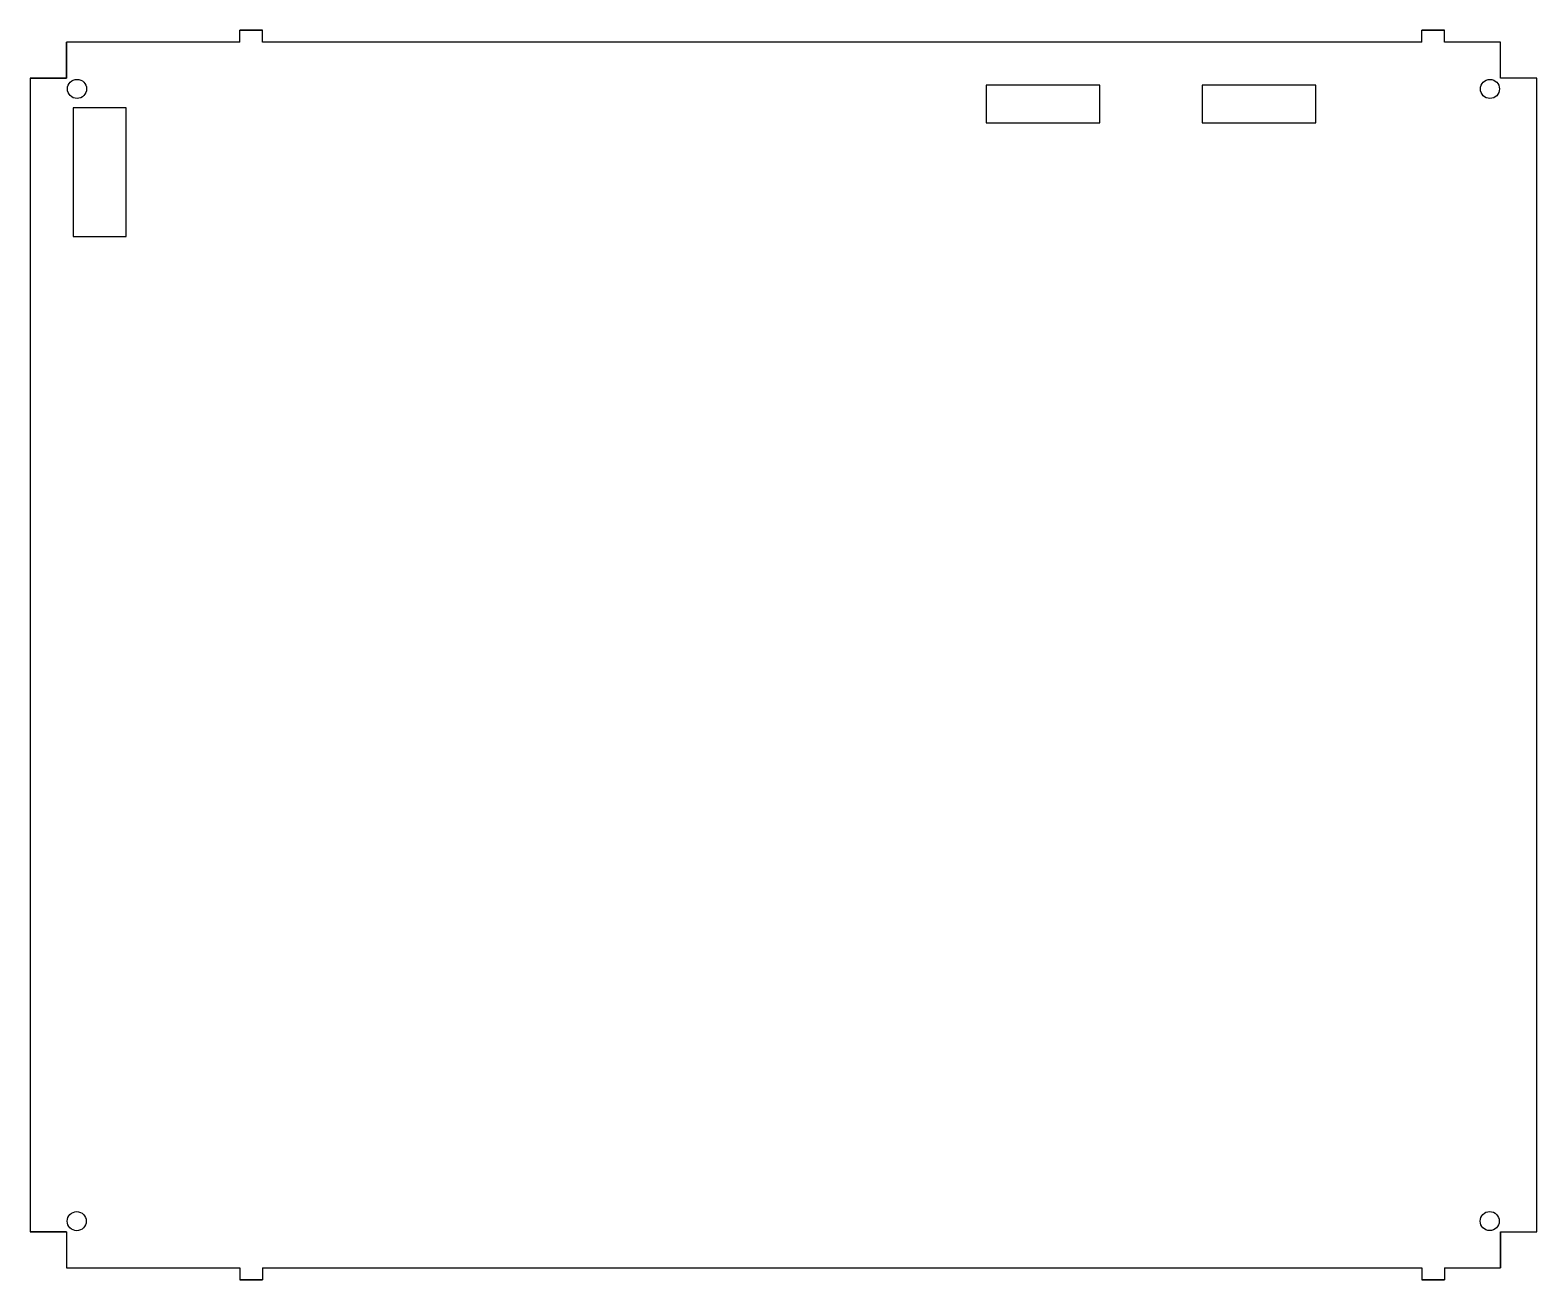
# Model space of a CAD drawing. Header units: millimetres. Extents: x 17 to 269, y -225 to -16.
import ezdxf

# ---------------------------------------------------------------- set-up
doc = ezdxf.new("R2010")
doc.units = ezdxf.units.MM
doc.layers.add('Unfold001', color=7, linetype='CONTINUOUS')

msp = doc.modelspace()

# ---------------------------------------------------------------- linework, layer by layer
at = {"layer": 'Unfold001'}
for p, q in [((52.07, -17.55, 5.8), (22.98, -17.55, 5.8)), ((22.98, -17.55, 5.8), (22.98, -23.62, 5.8)), ((52.07, -17.55, 5), (22.98, -17.55, 5)), ((22.98, -17.55, 5), (22.98, -17.55, 5.8)), ((52.07, -17.55, 5.8), (22.98, -17.55, 5.8)), ((22.98, -23.62, 5), (22.98, -17.55, 5)), ((52.07, -17.55, 5), (22.98, -17.55, 5)), ((22.98, -23.62, 5), (22.98, -17.55, 5)), ((22.98, -17.55, 5.8), (22.98, -23.62, 5.8)), ((22.98, -17.55, 5), (22.98, -17.55, 5.8)), ((52.07, -15.55, 5.8), (55.88, -15.55, 5.8)), ((52.07, -17.55, 5.8), (52.07, -15.55, 5.8)), ((52.07, -15.55, 5), (52.07, -15.55, 5.8)), ((52.07, -15.55, 5.8), (55.88, -15.55, 5.8)), ((55.88, -15.55, 5), (52.07, -15.55, 5)), ((52.07, -17.55, 5), (52.07, -15.55, 5)), ((52.07, -17.55, 5.8), (52.07, -15.55, 5.8)), ((52.07, -15.55, 5), (52.07, -15.55, 5.8)), ((52.07, -17.55, 5), (52.07, -15.55, 5)), ((55.88, -15.55, 5), (52.07, -15.55, 5)), ((52.07, -17.55, 5), (52.07, -17.55, 5.8)), ((52.07, -17.55, 5), (52.07, -17.55, 5.8)), ((55.88, -17.55, 5.8), (55.88, -15.55, 5.8)), ((55.88, -17.55, 5.8), (55.88, -15.55, 5.8)), ((55.88, -17.55, 5), (55.88, -15.55, 5)), ((55.88, -15.55, 5.8), (55.88, -15.55, 5)), ((55.88, -15.55, 5.8), (55.88, -15.55, 5)), ((55.88, -17.55, 5), (55.88, -15.55, 5)), ((250.19, -17.55, 5.8), (55.88, -17.55, 5.8)), ((250.19, -17.55, 5), (55.88, -17.55, 5)), ((55.88, -17.55, 5.8), (55.88, -17.55, 5)), ((250.19, -17.55, 5.8), (55.88, -17.55, 5.8)), ((55.88, -17.55, 5.8), (55.88, -17.55, 5)), ((250.19, -17.55, 5), (55.88, -17.55, 5)), ((250.19, -15.55, 5.8), (254, -15.55, 5.8)), ((250.19, -17.55, 5.8), (250.19, -15.55, 5.8)), ((250.19, -15.55, 5.8), (254, -15.55, 5.8)), ((254, -15.55, 5), (250.19, -15.55, 5)), ((250.19, -15.55, 5), (250.19, -15.55, 5.8)), ((250.19, -17.55, 5), (250.19, -15.55, 5)), ((250.19, -17.55, 5.8), (250.19, -15.55, 5.8)), ((250.19, -15.55, 5), (250.19, -15.55, 5.8)), ((250.19, -17.55, 5), (250.19, -15.55, 5)), ((254, -15.55, 5), (250.19, -15.55, 5)), ((250.19, -17.55, 5), (250.19, -17.55, 5.8)), ((250.19, -17.55, 5), (250.19, -17.55, 5.8)), ((254, -17.55, 5.8), (254, -15.55, 5.8)), ((254, -17.55, 5.8), (254, -15.55, 5.8)), ((254, -17.55, 5), (254, -15.55, 5)), ((254, -15.55, 5.8), (254, -15.55, 5)), ((254, -15.55, 5.8), (254, -15.55, 5)), ((254, -17.55, 5), (254, -15.55, 5)), ((263.4, -17.55, 5.8), (254, -17.55, 5.8)), ((263.4, -17.55, 5), (254, -17.55, 5)), ((254, -17.55, 5.8), (254, -17.55, 5)), ((263.4, -17.55, 5.8), (254, -17.55, 5.8)), ((254, -17.55, 5.8), (254, -17.55, 5)), ((263.4, -17.55, 5), (254, -17.55, 5)), ((263.4, -23.62, 5.8), (263.4, -17.55, 5.8)), ((263.4, -17.55, 5), (263.4, -17.55, 5.8)), ((263.4, -23.62, 5), (263.4, -17.55, 5)), ((263.4, -23.62, 5), (263.4, -17.55, 5)), ((263.4, -17.55, 5), (263.4, -17.55, 5.8)), ((263.4, -23.62, 5.8), (263.4, -17.55, 5.8)), ((16.91, -23.62, 5), (16.91, -23.62, 5.8)), ((16.91, -23.62, 5), (16.91, -217.04, 5)), ((16.91, -23.62, 5.8), (16.91, -217.04, 5.8)), ((16.91, -23.62, 5.8), (16.91, -217.04, 5.8)), ((22.98, -23.62, 5.8), (16.91, -23.62, 5.8)), ((22.98, -23.62, 5.8), (16.91, -23.62, 5.8)), ((16.91, -23.62, 5), (22.98, -23.62, 5)), ((16.91, -23.62, 5), (16.91, -23.62, 5.8)), ((16.91, -23.62, 5), (22.98, -23.62, 5)), ((16.91, -23.62, 5), (16.91, -217.04, 5)), ((22.98, -23.62, 5), (22.98, -23.62, 5.8)), ((22.98, -23.62, 5), (22.98, -23.62, 5.8)), ((177.16, -24.77, 5.8), (177.16, -31.11, 5.8)), ((196.21, -24.77, 5.8), (177.16, -24.77, 5.8)), ((177.16, -24.77, 5), (177.16, -24.77, 5.8)), ((177.16, -24.77, 5), (177.16, -31.11, 5)), ((177.16, -24.77, 5.8), (177.16, -31.11, 5.8)), ((177.16, -24.77, 5), (177.16, -24.77, 5.8)), ((196.21, -24.77, 5), (177.16, -24.77, 5)), ((196.21, -24.77, 5.8), (177.16, -24.77, 5.8)), ((177.16, -24.77, 5), (177.16, -31.11, 5)), ((196.21, -24.77, 5), (177.16, -24.77, 5)), ((196.21, -31.11, 5.8), (196.21, -24.77, 5.8)), ((196.21, -24.77, 5), (196.21, -24.77, 5.8)), ((196.21, -31.11, 5), (196.21, -24.77, 5)), ((196.21, -31.11, 5.8), (196.21, -24.77, 5.8)), ((196.21, -24.77, 5), (196.21, -24.77, 5.8)), ((196.21, -31.11, 5), (196.21, -24.77, 5)), ((213.36, -24.77, 5.8), (213.36, -31.11, 5.8)), ((232.41, -24.77, 5.8), (213.36, -24.77, 5.8)), ((213.36, -24.77, 5), (213.36, -24.77, 5.8)), ((213.36, -24.77, 5), (213.36, -31.11, 5)), ((213.36, -24.77, 5.8), (213.36, -31.11, 5.8)), ((213.36, -24.77, 5), (213.36, -24.77, 5.8)), ((232.41, -24.77, 5), (213.36, -24.77, 5)), ((232.41, -24.77, 5.8), (213.36, -24.77, 5.8)), ((213.36, -24.77, 5), (213.36, -31.11, 5)), ((232.41, -24.77, 5), (213.36, -24.77, 5)), ((232.41, -31.11, 5.8), (232.41, -24.77, 5.8)), ((232.41, -24.77, 5), (232.41, -24.77, 5.8)), ((232.41, -31.11, 5), (232.41, -24.77, 5)), ((232.41, -31.11, 5.8), (232.41, -24.77, 5.8)), ((232.41, -24.77, 5), (232.41, -24.77, 5.8)), ((232.41, -31.11, 5), (232.41, -24.77, 5)), ((269.47, -23.62, 5.8), (263.4, -23.62, 5.8)), ((269.47, -23.62, 5), (263.4, -23.62, 5)), ((263.4, -23.62, 5), (263.4, -23.62, 5.8)), ((269.47, -23.62, 5.8), (263.4, -23.62, 5.8)), ((269.47, -23.62, 5), (263.4, -23.62, 5)), ((263.4, -23.62, 5), (263.4, -23.62, 5.8)), ((269.47, -217.04, 5.8), (269.47, -23.62, 5.8)), ((269.47, -23.62, 5), (269.47, -23.62, 5.8)), ((269.47, -217.04, 5), (269.47, -23.62, 5)), ((269.47, -217.04, 5.8), (269.47, -23.62, 5.8)), ((269.47, -23.62, 5), (269.47, -23.62, 5.8)), ((269.47, -217.04, 5), (269.47, -23.62, 5)), ((26.36, -25.4, 5), (26.36, -25.4, 5.8)), ((26.36, -25.4, 5), (26.36, -25.4, 5.8)), ((263.21, -25.41, 5), (263.21, -25.41, 5.8)), ((263.21, -25.41, 5), (263.21, -25.41, 5.8)), ((24.13, -28.57, 5.8), (24.13, -50.16, 5.8)), ((33.02, -28.57, 5.8), (24.13, -28.57, 5.8)), ((24.13, -28.57, 5), (24.13, -28.57, 5.8)), ((24.13, -28.57, 5), (24.13, -50.16, 5)), ((24.13, -28.57, 5.8), (24.13, -50.16, 5.8)), ((24.13, -28.57, 5), (24.13, -28.57, 5.8)), ((33.02, -28.57, 5), (24.13, -28.57, 5)), ((33.02, -28.57, 5.8), (24.13, -28.57, 5.8)), ((24.13, -28.57, 5), (24.13, -50.16, 5)), ((33.02, -28.57, 5), (24.13, -28.57, 5)), ((33.02, -50.16, 5.8), (33.02, -28.57, 5.8)), ((33.02, -28.57, 5), (33.02, -28.57, 5.8)), ((33.02, -50.16, 5), (33.02, -28.57, 5)), ((33.02, -50.16, 5.8), (33.02, -28.57, 5.8)), ((33.02, -28.57, 5), (33.02, -28.57, 5.8)), ((33.02, -50.16, 5), (33.02, -28.57, 5)), ((177.16, -31.11, 5.8), (196.21, -31.11, 5.8)), ((177.16, -31.11, 5), (177.16, -31.11, 5.8)), ((177.16, -31.11, 5), (177.16, -31.11, 5.8)), ((177.16, -31.11, 5), (196.21, -31.11, 5)), ((177.16, -31.11, 5.8), (196.21, -31.11, 5.8)), ((177.16, -31.11, 5), (196.21, -31.11, 5)), ((196.21, -31.11, 5), (196.21, -31.11, 5.8)), ((196.21, -31.11, 5), (196.21, -31.11, 5.8)), ((213.36, -31.11, 5.8), (232.41, -31.11, 5.8)), ((213.36, -31.11, 5), (213.36, -31.11, 5.8)), ((213.36, -31.11, 5), (213.36, -31.11, 5.8)), ((213.36, -31.11, 5), (232.41, -31.11, 5)), ((213.36, -31.11, 5.8), (232.41, -31.11, 5.8)), ((213.36, -31.11, 5), (232.41, -31.11, 5)), ((232.41, -31.11, 5), (232.41, -31.11, 5.8)), ((232.41, -31.11, 5), (232.41, -31.11, 5.8)), ((24.13, -50.16, 5.8), (33.02, -50.16, 5.8)), ((24.13, -50.16, 5), (24.13, -50.16, 5.8)), ((24.13, -50.16, 5), (24.13, -50.16, 5.8)), ((24.13, -50.16, 5), (33.02, -50.16, 5)), ((24.13, -50.16, 5.8), (33.02, -50.16, 5.8)), ((24.13, -50.16, 5), (33.02, -50.16, 5)), ((33.02, -50.16, 5), (33.02, -50.16, 5.8)), ((33.02, -50.16, 5), (33.02, -50.16, 5.8)), ((16.91, -217.04, 5), (16.91, -217.04, 5.8)), ((16.91, -217.04, 5.8), (22.98, -217.04, 5.8)), ((22.98, -217.04, 5), (16.91, -217.04, 5)), ((22.98, -217.04, 5), (16.91, -217.04, 5)), ((16.91, -217.04, 5.8), (22.98, -217.04, 5.8)), ((16.91, -217.04, 5), (16.91, -217.04, 5.8)), ((22.98, -217.04, 5.8), (22.98, -223.12, 5.8)), ((22.98, -217.04, 5), (22.98, -223.12, 5)), ((22.98, -217.04, 5), (22.98, -217.04, 5.8)), ((22.98, -217.04, 5), (22.98, -217.04, 5.8)), ((22.98, -217.04, 5), (22.98, -223.12, 5)), ((22.98, -217.04, 5.8), (22.98, -223.12, 5.8)), ((26.32, -215.27, 5), (26.32, -215.27, 5.8)), ((26.32, -215.27, 5), (26.32, -215.27, 5.8)), ((263.17, -215.26, 5), (263.17, -215.26, 5.8)), ((263.17, -215.26, 5), (263.17, -215.26, 5.8)), ((263.4, -223.12, 5.8), (263.4, -217.04, 5.8)), ((263.4, -217.04, 5.8), (269.47, -217.04, 5.8)), ((263.4, -217.04, 5), (269.47, -217.04, 5)), ((263.4, -217.04, 5), (263.4, -223.12, 5)), ((263.4, -217.04, 5), (263.4, -217.04, 5.8)), ((263.4, -217.04, 5), (269.47, -217.04, 5)), ((263.4, -217.04, 5.8), (269.47, -217.04, 5.8)), ((263.4, -217.04, 5), (263.4, -223.12, 5)), ((263.4, -217.04, 5), (263.4, -217.04, 5.8)), ((263.4, -223.12, 5.8), (263.4, -217.04, 5.8)), ((269.47, -217.04, 5), (269.47, -217.04, 5.8)), ((269.47, -217.04, 5), (269.47, -217.04, 5.8)), ((22.98, -223.12, 5.8), (52.07, -223.12, 5.8)), ((22.98, -223.12, 5), (52.07, -223.12, 5)), ((22.98, -223.12, 5.8), (52.07, -223.12, 5.8)), ((22.98, -223.12, 5), (22.98, -223.12, 5.8)), ((22.98, -223.12, 5), (52.07, -223.12, 5)), ((22.98, -223.12, 5), (22.98, -223.12, 5.8)), ((52.07, -223.12, 5.8), (52.07, -225.12, 5.8)), ((52.07, -223.12, 5.8), (52.07, -223.12, 5)), ((52.07, -223.12, 5.8), (52.07, -225.12, 5.8)), ((52.07, -223.12, 5), (52.07, -225.12, 5)), ((52.07, -223.12, 5.8), (52.07, -223.12, 5)), ((52.07, -223.12, 5), (52.07, -225.12, 5)), ((55.88, -223.12, 5.8), (55.88, -225.12, 5.8)), ((55.88, -223.12, 5.8), (250.19, -223.12, 5.8)), ((55.88, -223.12, 5), (55.88, -225.12, 5)), ((55.88, -223.12, 5.8), (55.88, -225.12, 5.8)), ((55.88, -223.12, 5), (55.88, -223.12, 5.8)), ((55.88, -223.12, 5), (250.19, -223.12, 5)), ((55.88, -223.12, 5.8), (250.19, -223.12, 5.8)), ((55.88, -223.12, 5), (55.88, -223.12, 5.8)), ((55.88, -223.12, 5), (250.19, -223.12, 5)), ((55.88, -223.12, 5), (55.88, -225.12, 5)), ((250.19, -223.12, 5.8), (250.19, -225.12, 5.8)), ((250.19, -223.12, 5.8), (250.19, -223.12, 5)), ((250.19, -223.12, 5.8), (250.19, -225.12, 5.8)), ((250.19, -223.12, 5), (250.19, -225.12, 5)), ((250.19, -223.12, 5.8), (250.19, -223.12, 5)), ((250.19, -223.12, 5), (250.19, -225.12, 5)), ((254, -223.12, 5.8), (254, -225.12, 5.8)), ((254, -223.12, 5.8), (263.4, -223.12, 5.8)), ((254, -223.12, 5), (254, -225.12, 5)), ((254, -223.12, 5.8), (254, -225.12, 5.8)), ((254, -223.12, 5), (254, -223.12, 5.8)), ((254, -223.12, 5), (263.4, -223.12, 5)), ((254, -223.12, 5.8), (263.4, -223.12, 5.8)), ((254, -223.12, 5), (254, -223.12, 5.8)), ((254, -223.12, 5), (263.4, -223.12, 5)), ((254, -223.12, 5), (254, -225.12, 5)), ((263.4, -223.12, 5), (263.4, -223.12, 5.8)), ((263.4, -223.12, 5), (263.4, -223.12, 5.8)), ((55.88, -225.12, 5.8), (52.07, -225.12, 5.8)), ((52.07, -225.12, 5.8), (52.07, -225.12, 5)), ((52.07, -225.12, 5.8), (52.07, -225.12, 5)), ((52.07, -225.12, 5), (55.88, -225.12, 5)), ((55.88, -225.12, 5.8), (52.07, -225.12, 5.8)), ((52.07, -225.12, 5), (55.88, -225.12, 5)), ((55.88, -225.12, 5), (55.88, -225.12, 5.8)), ((55.88, -225.12, 5), (55.88, -225.12, 5.8)), ((254, -225.12, 5.8), (250.19, -225.12, 5.8)), ((250.19, -225.12, 5.8), (250.19, -225.12, 5)), ((250.19, -225.12, 5.8), (250.19, -225.12, 5)), ((250.19, -225.12, 5), (254, -225.12, 5)), ((254, -225.12, 5.8), (250.19, -225.12, 5.8)), ((250.19, -225.12, 5), (254, -225.12, 5)), ((254, -225.12, 5), (254, -225.12, 5.8)), ((254, -225.12, 5), (254, -225.12, 5.8))]:
    msp.add_line(p, q, dxfattribs=at)
for centre in [(24.77, -25.4, 5.8), (24.77, -25.4, 5), (24.77, -25.4, 5.8), (24.77, -25.4, 5), (261.61, -25.41, 5.8), (261.61, -25.41, 5), (261.61, -25.41, 5.8), (261.61, -25.41, 5), (24.72, -215.27, 5.8), (24.72, -215.27, 5), (24.72, -215.27, 5.8), (24.72, -215.27, 5), (261.57, -215.26, 5.8), (261.57, -215.26, 5), (261.57, -215.26, 5.8), (261.57, -215.26, 5)]:
    msp.add_circle(centre, 1.6, dxfattribs=at)

doc.saveas('drawing.dxf')
